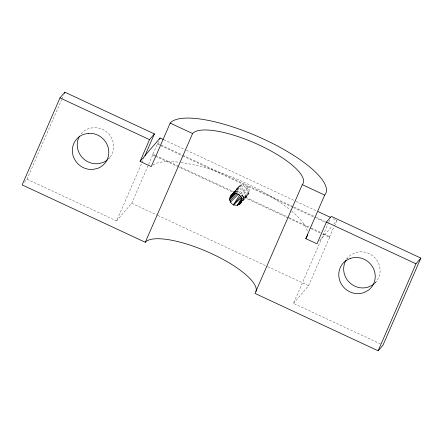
<?xml version="1.0" encoding="UTF-8"?>
<svg xmlns="http://www.w3.org/2000/svg" width="443" height="443" viewBox="0 0 443 443"><rect width="100%" height="100%" fill="white"/><g stroke="black" fill="none" stroke-linecap="round" stroke-linejoin="round"><path stroke-width="0.33" stroke-dasharray="2.21 1.66" d="M182.876 156.019L244.154 184.731C239.785 183.723 235.831 188.585 237.692 192.661M292.779 207.28L247.05 186.082C252.621 190.728 246.618 197.545 242.72 200.817M24.371 182.317L27.034 179.205L61.577 99.764M61.848 99.132L63.493 95.35M27.034 179.205L116.581 220.935L141.649 163.284M141.926 162.653L144.13 157.581M155.017 156.047L152.514 154.884L158.782 141.024M116.581 220.935L131.721 203.254L148.361 164.979M148.638 164.353L153.001 154.314L154.878 155.183M380.515 343.929L293.471 303.366L328.595 222.574M328.867 221.954L330.218 218.848M322.521 234.092L329.398 237.315L333.861 227.043M293.471 303.366L308.605 285.685L329.885 236.745L322.382 233.228M334.615 225.869L336.979 220.431L331.962 218.094M241.407 196.371L248.163 187.256L240.494 194.034M242.387 198.846L244.071 196.675L245.605 196.349L248.113 194.588L242.648 200.668M242.487 200.629L249.337 191.775L242.675 198.619M234.934 192.672L241.031 184.975L233.815 192.877M242.692 200.026L245.605 196.349L242.387 199.854M233.682 192.86L239.652 185.683L233.544 192.705M242.57 198.553L249.348 190.202M233.682 192.495L238.522 186.736M242.631 200.823L246.984 195.64L242.493 200.795M234.679 192.622L237.298 189.549M108.502 159.026L109.836 157.47M152.514 154.884L153.001 154.314M233.677 192.777L237.725 188.054L233.788 192.578M237.47 192.544L244.641 184.161L315.82 217.159M239.01 193.021L246.17 184.653M240.366 193.896L247.537 185.512M288.127 217.978L242.482 196.587L242.974 196.016L288.62 217.408M242.626 200.618L248.916 193.27M319.625 240.704L332.084 226.151M333.861 224.069L336.979 220.431M329.398 237.315L329.885 236.745M346.62 259.111L347.506 258.075M374.939 283.188L376.273 281.632M236.125 192.483L237.287 191.121L235.809 192.55M235.061 192.694L242.57 184.648M241.474 196.421L248.949 188.663M242.482 196.587L244.071 196.675M242.974 196.016L240.073 194.671M316.446 217.447L325.843 221.805M293.41 207.568L325.356 222.375M155.504 155.476L235.693 192.639M155.643 156.335L176.945 166.208M177.571 166.496L233.948 192.627M163.86 139.755L185.811 149.983M186.437 150.277L295.581 201.139M296.206 201.432L316.906 211.078M131.721 203.254L157.437 215.237M158.068 215.531L267.207 266.393M267.832 266.686L308.605 285.685M157.73 143.438L182.117 154.862M182.743 155.155L244.641 184.161M157.243 144.008L182.25 155.726M289.24 217.701L310.504 227.663M311.124 227.957L321.756 232.935M288.753 218.272L310.637 228.527M311.263 228.821L321.895 233.799M152.946 165.078A85.532 24.863 23.5 0 1 179.736 162.321M181.049 162.492A85.532 24.863 23.5 0 1 290.741 210.381M291.749 211.222A85.532 24.863 23.5 0 1 307.448 231.982M346.714 259.127A18.589 17.72 40.6 0 1 350.895 254.919L355.031 252.787A18.589 17.72 40.6 0 1 377.021 260.49A18.589 17.72 40.6 0 1 374.928 283.094M81.069 133.913A18.589 17.72 40.6 0 1 88.594 128.625L93.202 127.65A18.589 17.72 40.6 0 1 111.78 138.426A18.589 17.72 40.6 0 1 108.491 158.932"/><path stroke-width="0.66" d="M241.817 201.853L240.023 203.93L237.332 205.364L233.383 204.937C230.687 203.21 228.76 200.203 230.083 196.974L232.669 193.707M144.955 155.681L154.413 133.93L64.866 92.199L59.982 97.903L22.15 184.908L145.293 242.293A60.735 17.654 23.5 0 1 208.636 252.305A60.735 17.654 23.5 0 1 256.06 291.461M64.318 93.462L64.866 92.199M170.184 123.099L192.583 133.537A60.735 17.654 23.5 0 1 259.393 145.121A60.735 17.654 23.5 0 1 302.281 184.659L254.991 293.416L378.134 350.801L383.018 345.097L420.85 258.092L331.298 216.361L326.419 222.065L316.961 243.816L305.764 238.6L324.68 195.097A85.532 24.863 23.5 0 0 264.283 139.418A85.532 24.863 23.5 0 0 170.184 123.099L151.268 166.601L140.077 161.385L149.529 139.634L154.413 133.93M159.569 139.207L160.095 138L163.229 139.462M145.293 242.293L192.583 133.537M378.134 350.801L415.966 263.795L420.85 258.092M241.468 200.856L237.332 205.364L241.795 197.761M241.474 197.517L233.383 204.937L239.585 195.241L238.472 194.067L230.443 202.152M237.332 205.364L241.967 199.389M241.856 201.078L238.943 204.755L241.607 201.786M232.414 194.034L230.725 196.094L232.913 193.58M241.762 201.858L240.023 203.93L241.28 202.191C243.844 196.332 235.914 190.573 231.362 195.213M234.242 193.137L229.878 198.259L234.818 193.502M140.077 161.385L160.095 138M230.083 196.974L232.78 193.824M236.916 193.569L229.917 200.917M233.383 204.937L240.549 196.576M235.349 193.386L229.668 199.538M302.281 184.659L324.68 195.097M318.163 211.66L330.705 217.507M59.982 97.903L149.529 139.634M326.419 222.065L415.966 263.795M307.492 234.812A85.532 24.863 23.5 0 1 305.764 238.6M374.44 283.553A18.589 17.72 40.6 0 1 372.884 284.788L368.748 286.92A18.589 17.72 40.6 0 1 348.215 281.155A18.589 17.72 40.6 0 1 345.994 260.251M107.499 159.823A18.589 17.72 40.6 0 1 102.311 162.758L97.704 163.733A18.589 17.72 40.6 0 1 80.321 155.056A18.589 17.72 40.6 0 1 79.563 136.09M350.147 258.49L346.011 260.622A18.589 17.72 40.6 0 0 341.154 283.736A18.589 17.72 40.6 0 0 363.864 292.624L368 290.492A18.589 17.72 40.6 0 0 372.856 267.378A18.589 17.72 40.6 0 0 350.147 258.49M88.318 133.354L83.71 134.329A18.589 17.72 40.6 0 0 72.929 155.116A18.589 17.72 40.6 0 0 92.82 169.436L97.427 168.462A18.589 17.72 40.6 0 0 108.208 147.674A18.589 17.72 40.6 0 0 88.318 133.354"/></g></svg>
